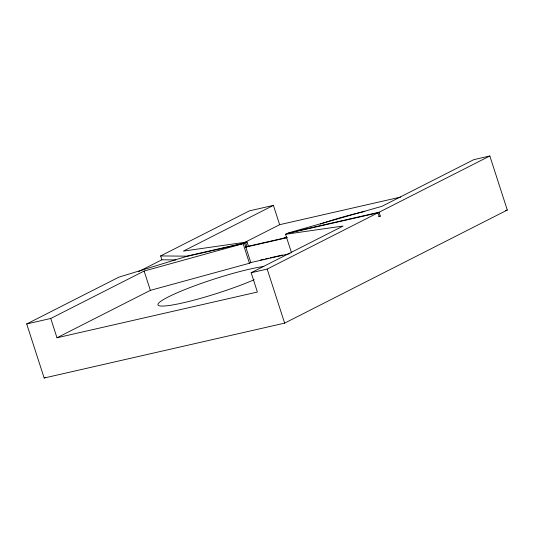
<?xml version="1.0" encoding="UTF-8"?>
<svg xmlns="http://www.w3.org/2000/svg" width="534" height="534" viewBox="0 0 534 534"><rect width="100%" height="100%" fill="white"/><g stroke="black" fill="none" stroke-linecap="round" stroke-linejoin="round"><path stroke-width="0.8" d="M489.838 155.988L379.06 212.252L288 233.031L381.903 206.324L473.812 159.646L489.838 155.988L507.3 210.042L284.642 323.13L44.162 378.012L26.7 323.958L118.815 277.173L185.572 256.721L244.572 243.25L250.806 262.561L249.445 263.249L150.361 290.349L56.984 337.775L50.75 318.471L144.127 271.045L244.572 243.25M175.713 259.918L161.875 259.798L160.627 255.94L249.358 210.87L273.408 205.383L279.642 224.687L244.218 242.676M138.399 271.719L161.875 259.798M273.408 205.383L183.376 251.113L247.042 242.002L248.537 246.635M160.627 255.94L186.68 256.16L245.673 242.696L247.042 242.002M291.517 252.822L285.536 234.286L286.898 233.592L377.959 212.812L379.207 216.671L380.308 216.11L379.06 212.252M56.984 337.775L257.388 292.038L251.154 272.734L343.055 226.056L285.536 234.286M44.162 378.012L45.644 377.258M251.154 272.734L267.18 269.076L377.959 212.812M279.642 224.687L400.734 197.053M245.306 246.922L286.851 237.443M378.686 216.484L380.308 216.11M287.345 237.637L245.82 247.115L246.922 246.554L245.673 242.696M260.692 259.991L263.889 259.264M265.485 258.903L268.682 258.169M270.277 257.809L282.259 255.072M250.806 262.561L289.942 253.63M505.678 210.409L507.3 210.042M26.7 323.958L50.75 318.471M267.18 269.076L284.642 323.13M243.21 243.945L249.445 263.249M144.127 271.045L150.361 290.349M283.247 238.585A61.29 7.256 -17.9 0 1 286.671 236.989M320.373 224.013A61.29 7.256 -17.9 0 1 364.882 211.417M254.204 279.743A61.29 7.256 -17.9 0 1 170.833 305.241A61.29 7.256 -17.9 0 1 181.053 291.137A61.29 7.256 -17.9 0 1 263.829 266.466"/></g></svg>
